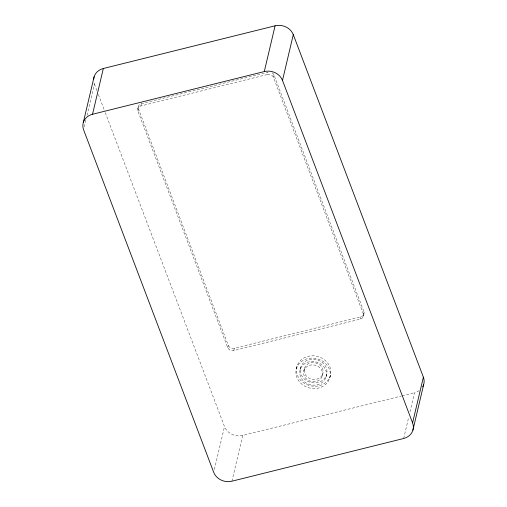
<?xml version="1.0" encoding="UTF-8"?>
<svg xmlns="http://www.w3.org/2000/svg" width="507" height="507" viewBox="0 0 507 507"><rect width="100%" height="100%" fill="white"/><g stroke="black" fill="none" stroke-linecap="round" stroke-linejoin="round"><path stroke-width="0.38" stroke-dasharray="2.54 1.9" d="M84.339 126.813L85.956 119.95M87.039 115.374L94.416 84.105A14.424 12.586 13.3 0 1 93.801 81.823M137.796 108.732L138.335 106.445M137.904 111.147L138.449 108.859A4.81 4.195 13.3 0 1 141.415 103.656L267.975 72.197L267.43 74.485L140.876 105.944A4.81 4.195 13.3 0 0 137.904 111.147L227.732 347.612A4.81 4.195 13.3 0 0 233.803 350.565L360.357 319.106A4.81 4.195 13.3 0 0 363.329 313.903L363.868 311.615L274.04 75.15A4.81 4.195 13.3 0 0 270.7 72.241M140.876 105.944L141.415 103.656M363.329 313.903L273.501 77.438L274.04 75.15M227.732 347.612L228.27 345.324L138.449 108.859M233.803 350.565L234.342 348.277L360.895 316.818A4.81 4.195 13.3 0 0 363.868 311.615M214.385 469.476L224.512 426.577L104.531 110.735M231.914 481.194L242.714 435.437L401.436 395.98M296.437 368.671L296.975 366.384M300.138 369.704L300.683 367.417M303.845 370.737L304.384 368.45M322.37 375.896A9.614 8.391 13.3 0 0 310.512 365.053A9.614 8.391 13.3 0 0 306.437 379.002A9.614 8.391 13.3 0 0 322.37 375.896L322.908 373.608A9.614 8.391 13.3 0 0 311.051 362.765A9.614 8.391 13.3 0 0 306.976 376.714A9.614 8.391 13.3 0 0 322.908 373.608M326.071 376.929A13.461 11.743 13.3 0 0 309.479 361.745A13.461 11.743 13.3 0 0 303.769 381.277A13.461 11.743 13.3 0 0 326.071 376.929L326.609 374.641A13.461 11.743 13.3 0 0 310.018 359.457A13.461 11.743 13.3 0 0 304.308 378.989A13.461 11.743 13.3 0 0 326.609 374.641M329.778 377.962A17.308 15.102 13.3 0 0 308.44 358.436A17.308 15.102 13.3 0 0 301.101 383.552A17.308 15.102 13.3 0 0 329.778 377.962L330.317 375.674A17.308 15.102 13.3 0 0 308.978 356.148A17.308 15.102 13.3 0 0 301.64 381.264A17.308 15.102 13.3 0 0 330.317 375.674M360.357 319.106L360.895 316.818M363.437 316.317L363.975 314.029M403.667 438.498L408.712 417.141M409.967 411.804L414.473 392.741A14.424 12.586 13.3 0 0 419.137 390.637M402.203 395.79L414.473 392.741M94.416 84.105L96.945 90.766M98.352 94.46L104.252 109.994M242.714 435.437A14.424 12.586 13.3 0 1 224.512 426.577M234.342 348.277A4.81 4.195 13.3 0 1 228.27 345.324M267.43 74.485A4.81 4.195 13.3 0 1 273.501 77.438"/><path stroke-width="0.76" d="M83.287 122.618L94.087 76.861M423.383 377.138L412.584 422.895A14.424 12.586 13.3 0 1 403.667 438.498L231.914 481.194A14.424 12.586 13.3 0 1 213.707 472.334L83.617 129.862A14.424 12.586 13.3 0 1 92.528 114.259L103.333 68.502L275.086 25.806A14.424 12.586 13.3 0 1 293.293 34.666L423.383 377.138A14.424 12.586 13.3 0 1 422.699 386.771M92.528 114.259L264.286 71.563L275.086 25.806M412.584 422.895L282.488 80.423L293.293 34.666M412.913 430.139L423.713 384.382M93.662 79.365A14.424 12.586 13.3 0 1 103.333 68.502M264.286 71.563A14.424 12.586 13.3 0 1 282.488 80.423"/></g></svg>
